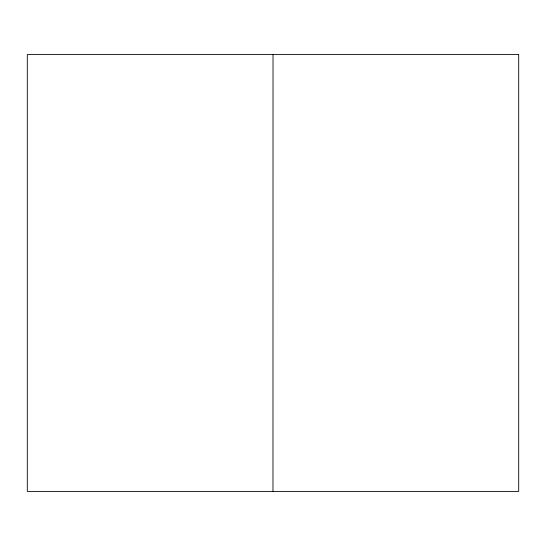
<?xml version="1.0" encoding="UTF-8"?>
<svg xmlns="http://www.w3.org/2000/svg" width="546" height="546" viewBox="0 0 546 546"><rect width="100%" height="100%" fill="white"/><g stroke="black" fill="none" stroke-linecap="round" stroke-linejoin="round"><path stroke-width="0.82" d="M273.027 54.586L272.973 491.414M518.7 54.586L27.3 54.586L27.3 491.414L518.7 491.414L518.7 54.586"/></g></svg>
